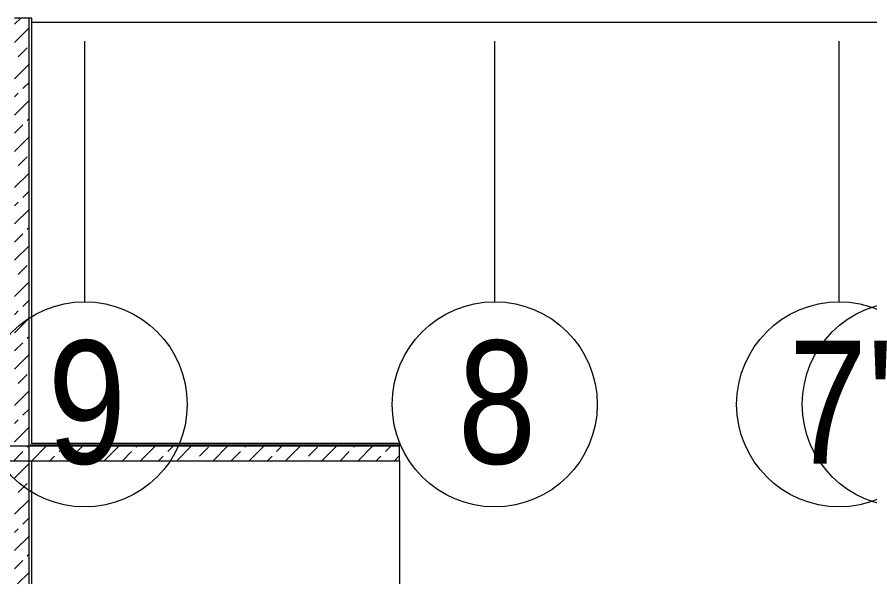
# Model space of a CAD drawing. Header units: metres. Extents: x -201 to 705, y -63 to 42.
# Drawn here: x 357.77 to 378.57, y -35.84 to -22.03 of the extents above; entities that cross this region are included whole.
import ezdxf

# ---------------------------------------------------------------- set-up
doc = ezdxf.new("R2010")
doc.units = ezdxf.units.M
doc.linetypes.add('Grid Line', pattern=[11.1125, 6.35, -1.5875, 1.5875, -1.5875])
for name, color, linetype, lineweight in [('A-----NPP', 7, 'Continuous', 9), ('A_GRID', 7, 'Continuous', 9), ('A_GRID_BALOON', 7, 'Continuous', 9), ('A_RC', 7, 'Continuous', 9), ('G-PLANOTM', 7, 'Continuous', 9)]:
    doc.layers.add(name, color=color, linetype=linetype, lineweight=lineweight)
doc.styles.add('Arial Narrow_1', font='ARIALN.TTF', dxfattribs={"height": 3})
pattern_1 = [(45, (0, 0), (-0.442274, 0.442274), []), (45, (0.4423, 0), (-0.442274, 0.442274), [0.31274, -0.15637])]

# ---------------------------------------------------------------- blocks, each defined once
blk = doc.blocks.new('IC-TKN-M7-S22-000-10-A1-32-K-T-6C-200_rvt-2-_7_76 _10_76_ BİLET HOLÜ _FFL__ANAHTAR PLAN')
at = {"layer": 'A_RC', "true_color": 0x787878}
h = blk.add_hatch(dxfattribs=at)
h.set_pattern_fill('FP_3', color=8, style=0, pattern_type=2)
h.set_pattern_definition(pattern_1)
h.paths.add_polyline_path([(-67.32, -32.839), (-67.32, -32.484), (-91.871, -32.484), (-91.871, -32.839), (-72.954, -32.839)])
at = {"layer": 'G-PLANOTM', "true_color": 0x787878}
h = blk.add_hatch(dxfattribs=at)
h.set_pattern_fill('FP_3', color=8, style=0, pattern_type=2)
h.set_pattern_definition(pattern_1)
h.paths.add_polyline_path([(-83.384, -35.839), (-83.029, -35.839), (-83.029, -32.839), (-83.384, -32.839), (-83.384, -34.073)])
h.paths.add_polyline_path([(-76.357, -35.839), (-76.357, -32.839), (-76.712, -32.839), (-76.711, -35.839), (-76.42, -35.839)])
h.paths.add_polyline_path([(-83.029, -32.484), (-83.029, -22.05), (-83.384, -22.05), (-83.384, -32.484), (-83.297, -32.484)])
h.paths.add_polyline_path([(-76.712, -32.484), (-76.357, -32.484), (-76.357, -22.05), (-76.712, -22.05), (-76.712, -32.306)])
at = {"layer": 'A-----NPP'}
blk.add_line((-76.29, -22.15), (-55.384, -22.15), dxfattribs=at)
at = {"layer": 'A_RC'}
for p, q in [((-67.32, -32.415), (-76.301, -32.415)), ((-67.32, -32.423), (-67.32, -32.415)), ((-67.32, -32.453), (-67.32, -32.423)), ((-76.326, -32.453), (-67.32, -32.453)), ((-67.32, -32.484), (-67.32, -32.453)), ((-67.32, -32.839), (-67.32, -35.839))]:
    blk.add_line(p, q, dxfattribs=at)
at = {"layer": 'A_RC', "lineweight": 18}
for p, q in [((-67.32, -32.484), (-91.871, -32.484)), ((-67.32, -32.839), (-67.32, -32.484)), ((-91.871, -32.839), (-67.32, -32.839))]:
    blk.add_line(p, q, dxfattribs=at)
at = {"layer": 'G-PLANOTM'}
for p, q in [((-76.357, -22.05), (-76.712, -22.05)), ((-76.357, -35.839), (-76.357, -22.05)), ((-76.288, -22.05), (-76.357, -22.05)), ((-76.288, -32.429), (-76.288, -22.05)), ((-76.288, -35.839), (-76.288, -32.839))]:
    blk.add_line(p, q, dxfattribs=at)
blk = doc.blocks.new('Grid - Aks Sembolü-236857-_7_76 _10_76_ BİLET HOLÜ _FFL__ANAHTAR PLAN')
at = {"layer": 'A_GRID_BALOON', "color": 253, "true_color": 0xaaaaaa}
blk.add_circle((0, 0), 0.005, dxfattribs=at)

msp = doc.modelspace()

# ---------------------------------------------------------------- linework, layer by layer
at = {"layer": 'A_GRID', "color": 253, "linetype": 'Grid Line', "true_color": 0xaaaaaa}
for p, q in [((359.424, -28.963), (359.424, 13.652)), ((369.424, -28.963), (369.424, 13.652)), ((377.824, -28.963), (377.824, 13.652))]:
    msp.add_line(p, q, dxfattribs=at)

# ---------------------------------------------------------------- block references
at = {"lineweight": 5}
msp.add_blockref('IC-TKN-M7-S22-000-10-A1-32-K-T-6C-200_rvt-2-_7_76 _10_76_ BİLET HOLÜ _FFL__ANAHTAR PLAN', (434.424, 0), dxfattribs=at)
at = {"layer": 'A_GRID_BALOON', "color": 253, "true_color": 0xaaaaaa, "xscale": 499.9999999999995, "yscale": 499.9999999999995, "zscale": 499.9999999999995}
for p in [(359.424, -31.463), (369.424, -31.463), (377.824, -31.463), (379.424, -31.463)]:
    msp.add_blockref('Grid - Aks Sembolü-236857-_7_76 _10_76_ BİLET HOLÜ _FFL__ANAHTAR PLAN', p, dxfattribs=at)

# ---------------------------------------------------------------- texts
at = {"layer": 'A_GRID_BALOON', "color": 253, "true_color": 0xaaaaaa, "char_height": 3, "attachment_point": 1, "style": 'Arial Narrow_1'}
for s, insert, width in [('\\fArial Narrow|b0|i0|c162|p34|;9', (358.524, -29.91), 2.32489), ('\\fArial Narrow|b0|i0|c162|p34|;8', (368.524, -29.91), 2.32489), ("7'", (376.592, -29.91), 3.12658)]:
    msp.add_mtext(s, dxfattribs=dict(at, insert=insert, width=width))

doc.saveas('drawing.dxf')
